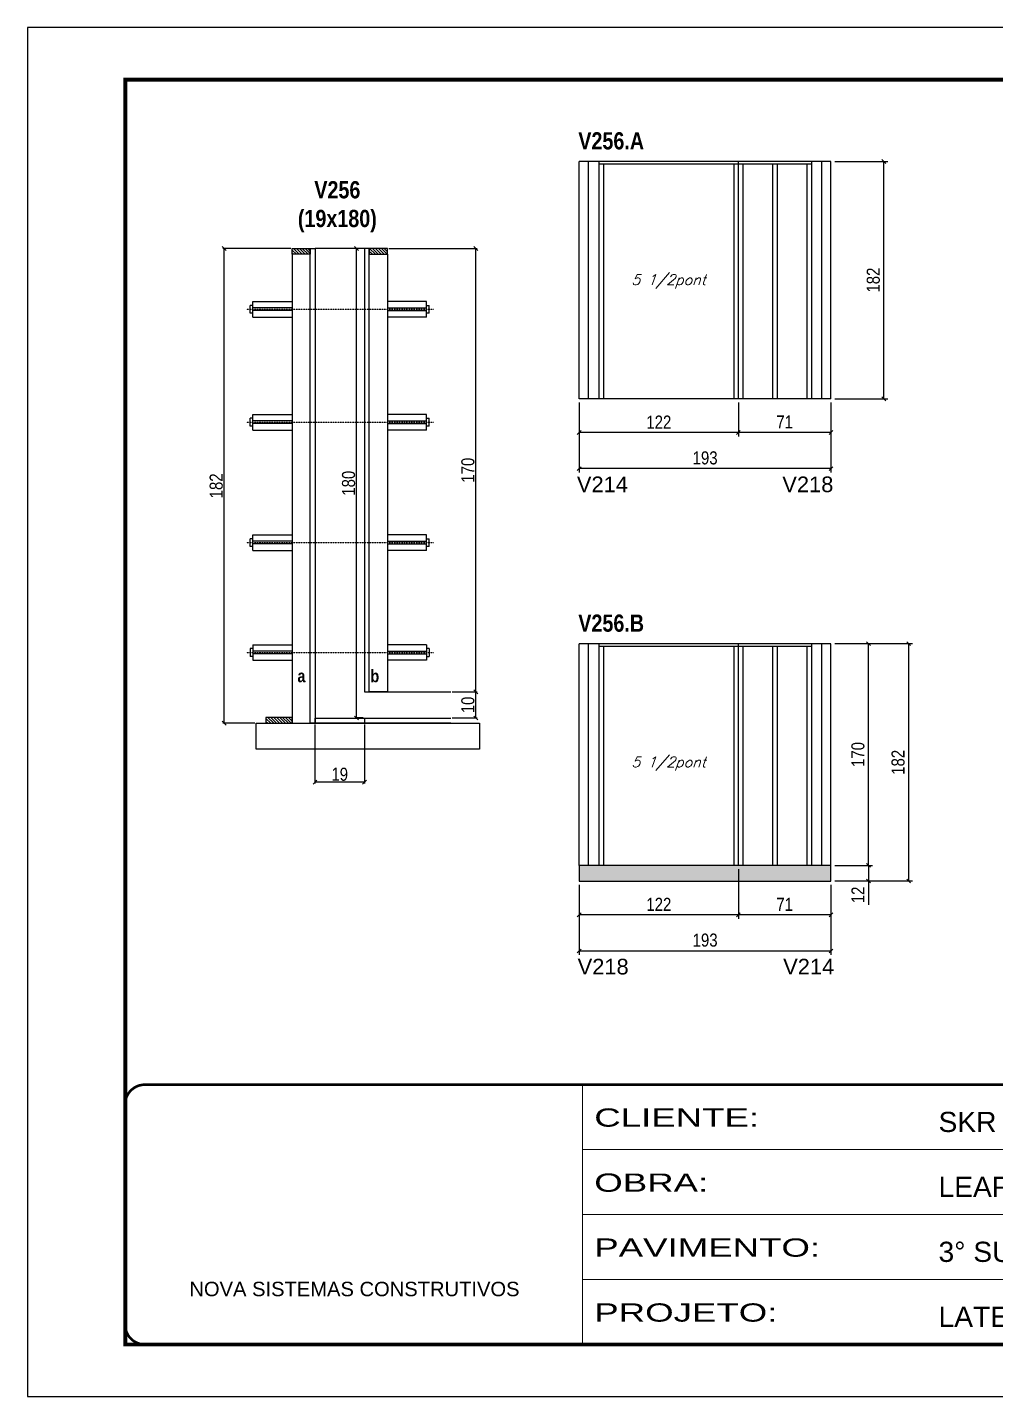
# Model space of a CAD drawing. Extents: x 3309 to 9590, y -2522 to 15424.
# Drawn here: x 8078 to 8820, y 7815 to 8865 of the extents above; entities that cross this region are included whole.
import ezdxf

# ---------------------------------------------------------------- set-up
doc = ezdxf.new("R2010")
doc.units = 0
for name, pattern in [('CONTINUO', [0]), ('DASHED', [0.75, 0.5, -0.25]), ('HIDDEN', [0.375, 0.25, -0.125])]:
    doc.linetypes.add(name, pattern=pattern)
for name, color, linetype in [('5', 5, 'Continuous'), ('COTA', 241, 'Continuous'), ('detalhes', 4, 'Continuous'), ('NOMENCLATURA', 7, 'Continuous'), ('Painéis', 200, 'Continuous'), ('SARR_2.2x10', 60, 'Continuous'), ('SARR_2.2x7', 40, 'Continuous'), ('SARR_3.5x7', 81, 'Continuous'), ('TENSOR', 3, 'Continuous'), ('texto', 7, 'Continuous')]:
    doc.layers.add(name, color=color, linetype=linetype)
for name, color, linetype, lineweight in [('CONCRETO', 251, 'Continuous', 25), ('Folhas', 255, 'Continuous', 9), ('SARRAFO DE PRESSAO', 251, 'DASHED', 9)]:
    doc.layers.add(name, color=color, linetype=linetype, lineweight=lineweight)
doc.layers.add('Laje_Perimetro', color=7, linetype='Continuous', plot=False)
doc.styles.add('ARIAL', font='arial.ttf')
doc.styles.add('COTA TECNICA', font='techl___.ttf', dxfattribs={"height": 10})
doc.styles.add('COTA TECNICA 2X', font='techl___.ttf', dxfattribs={"height": 10})
doc.styles.add('Romans', font='romans.shx')
doc.styles.get("Standard").update_dxf_attribs({"font": 'arial.ttf'})
doc.styles.add('TECNICA', font='techb___.ttf', dxfattribs={"height": 10})
doc.styles.add('Tecnologia', font='')
doc.styles.get('Tecnologia').set_extended_font_data('Forgotten Futurist')
doc.dimstyles.new('PAINEL', dxfattribs={"dimtxt": 10, "dimasz": 3, "dimexe": 3, "dimexo": 3, "dimgap": 3, "dimtad": 1, "dimdec": 1, "dimzin": 12, "dimdsep": 46, "dimtxsty": 'COTA TECNICA', "dimblk1": 'OBLIQUE', "dimblk2": 'OBLIQUE', "dimsah": 1, "dimcen": 0.9, "dimclrd": 4, "dimclre": 4, "dimclrt": 240, "dimadec": 1, "dimazin": 3, "dimtfac": 1, "dimtdec": 1, "dimtmove": 0, "dimatfit": 3, "dimfxl": 1, "dimtolj": 1, "dimtzin": 12, "dimarcsym": 0})
doc.dimstyles.new('SECAO', dxfattribs={"dimscale": 0.333333, "dimtxt": 5, "dimasz": 9, "dimexe": 3, "dimexo": 3, "dimgap": 3, "dimtad": 1, "dimdec": 1, "dimlfac": 0.5, "dimzin": 12, "dimdsep": 46, "dimtxsty": 'COTA TECNICA 2X', "dimblk1": 'OBLIQUE', "dimblk2": 'OBLIQUE', "dimsah": 1, "dimcen": 0.9, "dimclrd": 4, "dimclre": 4, "dimclrt": 240, "dimadec": 1, "dimazin": 3, "dimtfac": 1, "dimtdec": 1, "dimtmove": 0, "dimatfit": 3, "dimfxl": 1, "dimtolj": 1, "dimtzin": 12, "dimarcsym": 0})
pattern_1 = [(135, (41468.3787, -114821.2059), (-1.122532015, -1.122532015), [])]

# ---------------------------------------------------------------- blocks, each defined once
blk = doc.blocks.new('9999999999')
at = {"color": 30, "linetype": 'CONTINUO'}
for p, q in [((98564.6, 34230.2), (98564.6, 34429.4)), ((98564.6, 34379.6), (99584, 34379.6)), ((98564.6, 34329.8), (99488, 34329.8)), ((99584, 34329.8), (99488, 34329.8)), ((99488, 34329.8), (99488, 34230.2)), ((98564.6, 34280), (99488, 34280))]:
    blk.add_line(p, q, dxfattribs=at)
at = {"color": 30, "linetype": 'CONTINUO', "const_width": 2}
blk.add_lwpolyline([(99584, 34230.2), (99584, 34414.4, 0.414214), (99569, 34429.4), (98229, 34429.4, 0.414214), (98214, 34414.4), (98214, 34245.2, 0.414214), (98229, 34230.2), (99584, 34230.2)], format="xyb", dxfattribs=at)
at = {"layer": 'Folhas'}
blk.add_lwpolyline([(98139, 34190.2), (99624, 34190.2), (99624, 35240.2), (98139, 35240.2)], close=True, dxfattribs=at)
at = {"layer": 'Folhas', "color": 30, "const_width": 3}
blk.add_lwpolyline([(98214, 34230.2), (99584, 34230.2), (99584, 35200.2), (98214, 35200.2)], close=True, dxfattribs=at)
at = {"color": 7, "linetype": 'Continuous', "ltscale": 5, "style": 'ARIAL'}
for s, height, p in [('SKR', 15.48, (98837.7, 34393.1)), ('LEAF LOEFGREN', 15.483, (98837.7, 34343.3)), ('3° SUBSOLO', 15.48, (98837.7, 34293.5)), ('NOVA SISTEMAS CONSTRUTIVOS', 11.059, (98263.2, 34267.2)), ('LATERAIS DE VIGAS', 15.483, (98837.7, 34243.7))]:
    blk.add_text(s, height=height, dxfattribs=at).set_placement(p)
at = {"layer": 'Folhas', "color": 7, "style": 'Tecnologia', "width": 1.5}
for s, p in [('CLIENTE:', (98573.7, 34397.2)), ('OBRA:', (98573.7, 34347.3)), ('PAVIMENTO:', (98573.7, 34297.5)), ('PROJETO:', (98573.7, 34247.7))]:
    blk.add_text(s, height=14, dxfattribs=at).set_placement(p)
blk = doc.blocks.new('_Oblique')
at = {"color": 0, "linetype": 'ByBlock', "lineweight": -2}
blk.add_line((-0.5, -0.5), (0.5, 0.5), dxfattribs=at)
blk = doc.blocks.new('*D741')
at = {"layer": 'COTA', "color": 4, "lineweight": -2, "transparency": 16777216}
for p, q in [((8335.4, 8695.4), (8329.3, 8695.4)), ((8330.3, 8335.4), (8330.3, 8695.4)), ((8335.4, 8335.4), (8329.3, 8335.4))]:
    blk.add_line(p, q, dxfattribs=at)
at = {"layer": 'Defpoints', "color": 0, "transparency": 16777216}
for p in [(8330.3, 8695.4), (8336.4, 8695.4), (8336.4, 8335.4)]:
    blk.add_point(p, dxfattribs=at)
at = {"layer": 'COTA', "color": 4, "lineweight": -2, "transparency": 16777216, "xscale": 3, "yscale": 3, "zscale": 3}
for p, rotation in [((8330.3, 8695.4), 90), ((8330.3, 8335.4), 270)]:
    blk.add_blockref('_Oblique', p, dxfattribs=dict(at, rotation=rotation))
at = {"layer": 'COTA', "color": 240, "transparency": 16777216, "insert": (8324.2, 8515.4), "char_height": 10, "attachment_point": 5, "rotation": 90, "style": 'COTA TECNICA 2X'}
blk.add_mtext('\\A1;180', dxfattribs=at)
blk = doc.blocks.new('*D738')
at = {"layer": 'COTA', "color": 4, "lineweight": -2, "transparency": 16777216}
for p, q in [((8403.7, 8355.4), (8422.8, 8355.4)), ((8421.8, 8335.4), (8421.8, 8355.4)), ((8403.7, 8335.4), (8422.8, 8335.4))]:
    blk.add_line(p, q, dxfattribs=at)
at = {"layer": 'Defpoints', "color": 0, "transparency": 16777216}
for p in [(8402.7, 8355.4), (8421.8, 8355.4), (8402.7, 8335.4)]:
    blk.add_point(p, dxfattribs=at)
at = {"layer": 'COTA', "color": 4, "lineweight": -2, "transparency": 16777216, "xscale": 3, "yscale": 3, "zscale": 3}
for p, rotation in [((8421.8, 8355.4), 90), ((8421.8, 8335.4), 270)]:
    blk.add_blockref('_Oblique', p, dxfattribs=dict(at, rotation=rotation))
at = {"layer": 'COTA', "color": 240, "transparency": 16777216, "insert": (8415.7, 8345.4), "char_height": 10, "attachment_point": 5, "rotation": 90, "style": 'COTA TECNICA 2X'}
blk.add_mtext('\\A1;10', dxfattribs=at)
blk = doc.blocks.new('*D739')
at = {"layer": 'COTA', "color": 4, "lineweight": -2, "transparency": 16777216}
for p, q in [((8355, 8695.4), (8422.8, 8695.4)), ((8421.8, 8355.4), (8421.8, 8695.4)), ((8403.7, 8355.4), (8422.8, 8355.4))]:
    blk.add_line(p, q, dxfattribs=at)
at = {"layer": 'Defpoints', "color": 0, "transparency": 16777216}
for p in [(8354, 8695.4), (8421.8, 8695.4), (8402.7, 8355.4)]:
    blk.add_point(p, dxfattribs=at)
at = {"layer": 'COTA', "color": 4, "lineweight": -2, "transparency": 16777216, "xscale": 3, "yscale": 3, "zscale": 3}
for p, rotation in [((8421.8, 8695.4), 90), ((8421.8, 8355.4), 270)]:
    blk.add_blockref('_Oblique', p, dxfattribs=dict(at, rotation=rotation))
at = {"layer": 'COTA', "color": 240, "transparency": 16777216, "insert": (8415.7, 8525.4), "char_height": 10, "attachment_point": 5, "rotation": 90, "style": 'COTA TECNICA 2X'}
blk.add_mtext('\\A1;170', dxfattribs=at)
blk = doc.blocks.new('*D740')
at = {"layer": 'COTA', "color": 4, "lineweight": -2, "transparency": 16777216}
for p, q in [((8279.8, 8695.4), (8227.8, 8695.4)), ((8228.8, 8331.4), (8228.8, 8695.4)), ((8252.3, 8331.4), (8227.8, 8331.4))]:
    blk.add_line(p, q, dxfattribs=at)
at = {"layer": 'Defpoints', "color": 0, "transparency": 16777216}
for p in [(8228.8, 8695.4), (8280.8, 8695.4), (8253.3, 8331.4)]:
    blk.add_point(p, dxfattribs=at)
at = {"layer": 'COTA', "color": 4, "lineweight": -2, "transparency": 16777216, "xscale": 3, "yscale": 3, "zscale": 3}
for p, rotation in [((8228.8, 8695.4), 90), ((8228.8, 8331.4), 270)]:
    blk.add_blockref('_Oblique', p, dxfattribs=dict(at, rotation=rotation))
at = {"layer": 'COTA', "color": 240, "transparency": 16777216, "insert": (8222.7, 8513.4), "char_height": 10, "attachment_point": 5, "rotation": 90, "style": 'COTA TECNICA 2X'}
blk.add_mtext('\\A1;182', dxfattribs=at)
blk = doc.blocks.new('*D737')
at = {"layer": 'COTA', "color": 4, "lineweight": -2, "transparency": 16777216}
for p, q in [((8298.4, 8330.4), (8298.4, 8285.1)), ((8336.4, 8330.4), (8336.4, 8285.1)), ((8336.4, 8286.1), (8298.4, 8286.1))]:
    blk.add_line(p, q, dxfattribs=at)
at = {"layer": 'Defpoints', "color": 0, "transparency": 16777216}
for p in [(8298.4, 8331.4), (8336.4, 8331.4), (8298.4, 8286.1)]:
    blk.add_point(p, dxfattribs=at)
at = {"layer": 'COTA', "color": 4, "lineweight": -2, "transparency": 16777216, "xscale": 3, "yscale": 3, "zscale": 3, "rotation": 180}
blk.add_blockref('_Oblique', (8298.4, 8286.1), dxfattribs=at)
at = {"layer": 'COTA', "color": 4, "lineweight": -2, "transparency": 16777216, "xscale": 3, "yscale": 3, "zscale": 3}
blk.add_blockref('_Oblique', (8336.4, 8286.1), dxfattribs=at)
at = {"layer": 'COTA', "color": 240, "transparency": 16777216, "insert": (8317.4, 8292.2), "char_height": 10, "attachment_point": 5, "style": 'COTA TECNICA 2X'}
blk.add_mtext('\\A1;19', dxfattribs=at)
blk = doc.blocks.new('*D742')
at = {"layer": 'COTA', "color": 4, "linetype": 'ByBlock', "lineweight": -2, "transparency": 16777216}
for p, q in [((8623.1, 8577.2), (8623.1, 8551.3)), ((8694.1, 8577.2), (8694.1, 8551.3)), ((8694.1, 8554.3), (8623.1, 8554.3))]:
    blk.add_line(p, q, dxfattribs=at)
at = {"layer": 'Defpoints', "color": 0, "linetype": 'ByBlock', "transparency": 16777216}
for p in [(8623.1, 8580.2), (8694.1, 8580.2), (8623.1, 8554.3)]:
    blk.add_point(p, dxfattribs=at)
at = {"layer": 'COTA', "color": 4, "linetype": 'ByBlock', "lineweight": -2, "transparency": 16777216, "xscale": 3, "yscale": 3, "zscale": 3, "rotation": 180}
blk.add_blockref('_Oblique', (8623.1, 8554.3), dxfattribs=at)
at = {"layer": 'COTA', "color": 4, "linetype": 'ByBlock', "lineweight": -2, "transparency": 16777216, "xscale": 3, "yscale": 3, "zscale": 3}
blk.add_blockref('_Oblique', (8694.1, 8554.3), dxfattribs=at)
at = {"layer": 'COTA', "color": 240, "linetype": 'ByBlock', "transparency": 16777216, "insert": (8658.6, 8562.4), "char_height": 10, "attachment_point": 5, "style": 'COTA TECNICA'}
blk.add_mtext('\\A1;71', dxfattribs=at)
blk = doc.blocks.new('*D743')
at = {"layer": 'COTA', "color": 4, "linetype": 'ByBlock', "lineweight": -2, "transparency": 16777216}
for p, q in [((8501.1, 8577.2), (8501.1, 8551.3)), ((8623.1, 8577.2), (8623.1, 8551.3)), ((8623.1, 8554.3), (8501.1, 8554.3))]:
    blk.add_line(p, q, dxfattribs=at)
at = {"layer": 'Defpoints', "color": 0, "linetype": 'ByBlock', "transparency": 16777216}
for p in [(8501.1, 8580.2), (8623.1, 8580.2), (8501.1, 8554.3)]:
    blk.add_point(p, dxfattribs=at)
at = {"layer": 'COTA', "color": 4, "linetype": 'ByBlock', "lineweight": -2, "transparency": 16777216, "xscale": 3, "yscale": 3, "zscale": 3, "rotation": 180}
blk.add_blockref('_Oblique', (8501.1, 8554.3), dxfattribs=at)
at = {"layer": 'COTA', "color": 4, "linetype": 'ByBlock', "lineweight": -2, "transparency": 16777216, "xscale": 3, "yscale": 3, "zscale": 3}
blk.add_blockref('_Oblique', (8623.1, 8554.3), dxfattribs=at)
at = {"layer": 'COTA', "color": 240, "linetype": 'ByBlock', "transparency": 16777216, "insert": (8562.1, 8562.3), "char_height": 10, "attachment_point": 5, "style": 'COTA TECNICA'}
blk.add_mtext('\\A1;122', dxfattribs=at)
blk = doc.blocks.new('*D744')
at = {"layer": 'COTA', "color": 4, "linetype": 'ByBlock', "lineweight": -2, "transparency": 16777216}
for p, q in [((8501.1, 8577.2), (8501.1, 8523.6)), ((8694.1, 8577.2), (8694.1, 8523.6)), ((8694.1, 8526.6), (8501.1, 8526.6))]:
    blk.add_line(p, q, dxfattribs=at)
at = {"layer": 'Defpoints', "color": 0, "linetype": 'ByBlock', "transparency": 16777216}
for p in [(8501.1, 8580.2), (8694.1, 8580.2), (8501.1, 8526.6)]:
    blk.add_point(p, dxfattribs=at)
at = {"layer": 'COTA', "color": 4, "linetype": 'ByBlock', "lineweight": -2, "transparency": 16777216, "xscale": 3, "yscale": 3, "zscale": 3, "rotation": 180}
blk.add_blockref('_Oblique', (8501.1, 8526.6), dxfattribs=at)
at = {"layer": 'COTA', "color": 4, "linetype": 'ByBlock', "lineweight": -2, "transparency": 16777216, "xscale": 3, "yscale": 3, "zscale": 3}
blk.add_blockref('_Oblique', (8694.1, 8526.6), dxfattribs=at)
at = {"layer": 'COTA', "color": 240, "linetype": 'ByBlock', "transparency": 16777216, "insert": (8597.6, 8534.8), "char_height": 10, "attachment_point": 5, "style": 'COTA TECNICA'}
blk.add_mtext('\\A1;193', dxfattribs=at)
blk = doc.blocks.new('*D745')
at = {"layer": 'COTA', "color": 4, "lineweight": -2, "transparency": 16777216}
for p, q in [((8697.1, 8762.2), (8737.7, 8762.2)), ((8734.7, 8580.2), (8734.7, 8762.2)), ((8697.1, 8580.2), (8737.7, 8580.2))]:
    blk.add_line(p, q, dxfattribs=at)
at = {"layer": 'Defpoints', "color": 0, "transparency": 16777216}
for p in [(8694.1, 8762.2), (8734.7, 8762.2), (8694.1, 8580.2)]:
    blk.add_point(p, dxfattribs=at)
at = {"layer": 'COTA', "color": 4, "lineweight": -2, "transparency": 16777216, "xscale": 3, "yscale": 3, "zscale": 3}
for p, rotation in [((8734.7, 8762.2), 90), ((8734.7, 8580.2), 270)]:
    blk.add_blockref('_Oblique', p, dxfattribs=dict(at, rotation=rotation))
at = {"layer": 'COTA', "color": 240, "transparency": 16777216, "insert": (8726.6, 8671.2), "char_height": 10, "attachment_point": 5, "rotation": 90, "style": 'COTA TECNICA'}
blk.add_mtext('\\A1;182', dxfattribs=at)
blk = doc.blocks.new('*D746')
at = {"layer": 'COTA', "color": 4, "linetype": 'ByBlock', "lineweight": -2, "transparency": 16777216}
for p, q in [((8623.1, 8219.4), (8623.1, 8181.4)), ((8694.1, 8207.4), (8694.1, 8181.4)), ((8694.1, 8184.4), (8623.1, 8184.4))]:
    blk.add_line(p, q, dxfattribs=at)
at = {"layer": 'Defpoints', "color": 0, "linetype": 'ByBlock', "transparency": 16777216}
for p in [(8623.1, 8222.4), (8694.1, 8210.4), (8623.1, 8184.4)]:
    blk.add_point(p, dxfattribs=at)
at = {"layer": 'COTA', "color": 4, "linetype": 'ByBlock', "lineweight": -2, "transparency": 16777216, "xscale": 3, "yscale": 3, "zscale": 3, "rotation": 180}
blk.add_blockref('_Oblique', (8623.1, 8184.4), dxfattribs=at)
at = {"layer": 'COTA', "color": 4, "linetype": 'ByBlock', "lineweight": -2, "transparency": 16777216, "xscale": 3, "yscale": 3, "zscale": 3}
blk.add_blockref('_Oblique', (8694.1, 8184.4), dxfattribs=at)
at = {"layer": 'COTA', "color": 240, "linetype": 'ByBlock', "transparency": 16777216, "insert": (8658.6, 8192.5), "char_height": 10, "attachment_point": 5, "style": 'COTA TECNICA'}
blk.add_mtext('\\A1;71', dxfattribs=at)
blk = doc.blocks.new('*D747')
at = {"layer": 'COTA', "color": 4, "linetype": 'ByBlock', "lineweight": -2, "transparency": 16777216}
for p, q in [((8623.1, 8219.4), (8623.1, 8181.4)), ((8501.1, 8207.4), (8501.1, 8181.4)), ((8623.1, 8184.4), (8501.1, 8184.4))]:
    blk.add_line(p, q, dxfattribs=at)
at = {"layer": 'Defpoints', "color": 0, "linetype": 'ByBlock', "transparency": 16777216}
for p in [(8623.1, 8222.4), (8501.1, 8210.4), (8501.1, 8184.4)]:
    blk.add_point(p, dxfattribs=at)
at = {"layer": 'COTA', "color": 4, "linetype": 'ByBlock', "lineweight": -2, "transparency": 16777216, "xscale": 3, "yscale": 3, "zscale": 3, "rotation": 180}
blk.add_blockref('_Oblique', (8501.1, 8184.4), dxfattribs=at)
at = {"layer": 'COTA', "color": 4, "linetype": 'ByBlock', "lineweight": -2, "transparency": 16777216, "xscale": 3, "yscale": 3, "zscale": 3}
blk.add_blockref('_Oblique', (8623.1, 8184.4), dxfattribs=at)
at = {"layer": 'COTA', "color": 240, "linetype": 'ByBlock', "transparency": 16777216, "insert": (8562.1, 8192.5), "char_height": 10, "attachment_point": 5, "style": 'COTA TECNICA'}
blk.add_mtext('\\A1;122', dxfattribs=at)
blk = doc.blocks.new('*D749')
at = {"layer": 'COTA', "color": 4, "linetype": 'ByBlock', "lineweight": -2, "transparency": 16777216}
for p, q in [((8501.1, 8207.4), (8501.1, 8153.7)), ((8694.1, 8207.4), (8694.1, 8153.7)), ((8694.1, 8156.7), (8501.1, 8156.7))]:
    blk.add_line(p, q, dxfattribs=at)
at = {"layer": 'Defpoints', "color": 0, "linetype": 'ByBlock', "transparency": 16777216}
for p in [(8501.1, 8210.4), (8694.1, 8210.4), (8501.1, 8156.7)]:
    blk.add_point(p, dxfattribs=at)
at = {"layer": 'COTA', "color": 4, "linetype": 'ByBlock', "lineweight": -2, "transparency": 16777216, "xscale": 3, "yscale": 3, "zscale": 3, "rotation": 180}
blk.add_blockref('_Oblique', (8501.1, 8156.7), dxfattribs=at)
at = {"layer": 'COTA', "color": 4, "linetype": 'ByBlock', "lineweight": -2, "transparency": 16777216, "xscale": 3, "yscale": 3, "zscale": 3}
blk.add_blockref('_Oblique', (8694.1, 8156.7), dxfattribs=at)
at = {"layer": 'COTA', "color": 240, "linetype": 'ByBlock', "transparency": 16777216, "insert": (8597.6, 8165), "char_height": 10, "attachment_point": 5, "style": 'COTA TECNICA'}
blk.add_mtext('\\A1;193', dxfattribs=at)
blk = doc.blocks.new('*D748')
at = {"layer": 'COTA', "color": 4, "lineweight": -2, "transparency": 16777216}
for p, q in [((8697.1, 8392.4), (8725.9, 8392.4)), ((8722.9, 8222.4), (8722.9, 8392.4)), ((8697.1, 8222.4), (8725.9, 8222.4))]:
    blk.add_line(p, q, dxfattribs=at)
at = {"layer": 'Defpoints', "color": 0, "transparency": 16777216}
for p in [(8694.1, 8392.4), (8722.9, 8392.4), (8694.1, 8222.4)]:
    blk.add_point(p, dxfattribs=at)
at = {"layer": 'COTA', "color": 4, "lineweight": -2, "transparency": 16777216, "xscale": 3, "yscale": 3, "zscale": 3}
for p, rotation in [((8722.9, 8392.4), 90), ((8722.9, 8222.4), 270)]:
    blk.add_blockref('_Oblique', p, dxfattribs=dict(at, rotation=rotation))
at = {"layer": 'COTA', "color": 240, "transparency": 16777216, "insert": (8714.8, 8307.4), "char_height": 10, "attachment_point": 5, "rotation": 90, "style": 'COTA TECNICA'}
blk.add_mtext('\\A1;170', dxfattribs=at)
blk = doc.blocks.new('*D750')
at = {"layer": 'COTA', "color": 4, "lineweight": -2, "transparency": 16777216}
for p, q in [((8697.1, 8222.4), (8725.9, 8222.4)), ((8722.9, 8222.4), (8722.9, 8210.4)), ((8697.1, 8210.4), (8725.9, 8210.4)), ((8722.9, 8210.4), (8722.9, 8192))]:
    blk.add_line(p, q, dxfattribs=at)
at = {"layer": 'Defpoints', "color": 0, "transparency": 16777216}
for p in [(8694.1, 8222.4), (8694.1, 8210.4), (8722.9, 8210.4)]:
    blk.add_point(p, dxfattribs=at)
at = {"layer": 'COTA', "color": 4, "lineweight": -2, "transparency": 16777216, "xscale": 3, "yscale": 3, "zscale": 3}
for p, rotation in [((8722.9, 8222.4), 90), ((8722.9, 8210.4), 270)]:
    blk.add_blockref('_Oblique', p, dxfattribs=dict(at, rotation=rotation))
at = {"layer": 'COTA', "color": 240, "transparency": 16777216, "insert": (8714.8, 8199.7), "char_height": 10, "attachment_point": 5, "rotation": 90, "style": 'COTA TECNICA'}
blk.add_mtext('\\A1;12', dxfattribs=at)
blk = doc.blocks.new('*D751')
at = {"layer": 'COTA', "color": 4, "lineweight": -2, "transparency": 16777216}
for p, q in [((8697.1, 8392.4), (8756.7, 8392.4)), ((8753.7, 8210.4), (8753.7, 8392.4)), ((8697.1, 8210.4), (8756.7, 8210.4))]:
    blk.add_line(p, q, dxfattribs=at)
at = {"layer": 'Defpoints', "color": 0, "transparency": 16777216}
for p in [(8694.1, 8392.4), (8753.7, 8392.4), (8694.1, 8210.4)]:
    blk.add_point(p, dxfattribs=at)
at = {"layer": 'COTA', "color": 4, "lineweight": -2, "transparency": 16777216, "xscale": 3, "yscale": 3, "zscale": 3}
for p, rotation in [((8753.7, 8392.4), 90), ((8753.7, 8210.4), 270)]:
    blk.add_blockref('_Oblique', p, dxfattribs=dict(at, rotation=rotation))
at = {"layer": 'COTA', "color": 240, "transparency": 16777216, "insert": (8745.6, 8301.4), "char_height": 10, "attachment_point": 5, "rotation": 90, "style": 'COTA TECNICA'}
blk.add_mtext('\\A1;182', dxfattribs=at)

msp = doc.modelspace()

# ---------------------------------------------------------------- hatches: boundary and pattern name
at = {"layer": 'COTA'}
h = msp.add_hatch(dxfattribs=at)
h.set_pattern_fill('AR-CONC', color=256, scale=0.03)
h.set_pattern_definition([(50, (-49.6756, 0), (5.46554, -0.4781726), [0.5715, -6.2865]), (355, (-49.6756, 0), (-1.0573026, 5.7317054), [0.4572, -5.0292175]), (100.451445, (-49.22, -0.04), (4.4082374, 5.2535326), [0.4857003, -5.3427073]), (46.1842, (-49.6756, 1.524), (8.1323712, -1.26127), [0.85725, -9.42975]), (96.63556, (-48.998, 1.419), (7.122124, 7.422784), [0.7285507, -8.014068]), (351.18415, (-49.676, 1.524), (7.122124, 7.422784), [0.685799, -7.543792]), (21, (-48.9136, 1.143), (4.5484317, -3.067956), [0.5715, -6.2865]), (326, (-48.9136, 1.143), (1.8540609, 5.525639), [0.4572, -5.0292]), (71.451445, (-48.5346, 0.8873), (6.4024926, 2.457683), [0.4857003, -5.342698]), (37.5, (-49.6756, 0), (0.0926581, 2.53665117), [0, -4.96824, 0, -5.1054, 0, -5.04825]), (7.5, (-49.6756, 0), (2.0045899, 3.00541724), [0, -2.91084, 0, -4.85394, 0, -1.92405]), (327.5, (-51.3749, 0), (4.06771786, -0.17186232), [0, -1.905, 0, -5.9436, 0, -7.8867]), (317.5, (-52.137, 0), (4.4438754, 0.7627947), [0, -2.4765, 0, -3.94716, 0, -5.6007])])
h.paths.add_polyline_path([(8501.07, 8222.35), (8501.07, 8210.35), (8694.07, 8210.35), (8694.07, 8222.35)])
at = {"layer": 'SARR_2.2x10'}
h = msp.add_hatch(dxfattribs=at)
h.set_pattern_fill('ANSI31', color=256, scale=0.5, angle=90)
h.set_pattern_definition([(135, (41547.5787, -115180.8059), (-1.122532015, -1.122532015), [])])
h.paths.add_polyline_path([(8280.84, 8335.76), (8280.84, 8331.36), (8260.84, 8331.36), (8260.84, 8335.76)])
at = {"layer": 'SARR_2.2x7'}
h = msp.add_hatch(dxfattribs=at)
h.set_pattern_fill('ANSI31', color=256, scale=0.5, angle=90)
h.set_pattern_definition(pattern_1)
h.paths.add_polyline_path([(8294.84, 8695.36), (8294.84, 8690.96), (8280.84, 8690.96), (8280.84, 8695.36)])
h = msp.add_hatch(dxfattribs=at)
h.set_pattern_fill('ANSI31', color=256, scale=0.5, angle=90)
h.set_pattern_definition(pattern_1)
h.paths.add_polyline_path([(8340.04, 8695.36), (8340.04, 8690.96), (8354.04, 8690.96), (8354.04, 8695.36)])

# ---------------------------------------------------------------- linework, layer by layer
at = {"ltscale": 3}
for p, q in [((8250.84, 8642.8), (8250.84, 8654.8)), ((8250.84, 8654.8), (8280.84, 8654.8)), ((8384.04, 8654.8), (8354.04, 8654.8)), ((8384.04, 8642.8), (8384.04, 8654.8)), ((8248.84, 8645.8), (8248.84, 8651.8)), ((8250.84, 8651.8), (8248.84, 8651.8)), ((8250.84, 8645.8), (8248.84, 8645.8)), ((8280.84, 8649.8), (8250.84, 8649.8)), ((8280.84, 8647.8), (8250.84, 8647.8)), ((8250.84, 8642.8), (8280.84, 8642.8)), ((8354.04, 8649.8), (8384.04, 8649.8)), ((8354.04, 8647.8), (8384.04, 8647.8)), ((8384.04, 8642.8), (8354.04, 8642.8)), ((8384.04, 8651.8), (8386.04, 8651.8)), ((8386.04, 8645.8), (8384.04, 8645.8)), ((8386.04, 8645.8), (8386.04, 8651.8)), ((8250.84, 8556.21), (8250.84, 8568.21)), ((8250.84, 8568.21), (8280.84, 8568.21)), ((8384.04, 8568.21), (8354.04, 8568.21)), ((8384.04, 8556.21), (8384.04, 8568.21)), ((8248.84, 8559.21), (8248.84, 8565.21)), ((8250.84, 8565.21), (8248.84, 8565.21)), ((8250.84, 8559.21), (8248.84, 8559.21)), ((8280.84, 8563.21), (8250.84, 8563.21)), ((8280.84, 8561.21), (8250.84, 8561.21)), ((8354.04, 8563.21), (8384.04, 8563.21)), ((8354.04, 8561.21), (8384.04, 8561.21)), ((8384.04, 8565.21), (8386.04, 8565.21)), ((8386.04, 8559.21), (8384.04, 8559.21)), ((8386.04, 8559.21), (8386.04, 8565.21)), ((8250.84, 8556.21), (8280.84, 8556.21)), ((8384.04, 8556.21), (8354.04, 8556.21)), ((8250.84, 8463.89), (8250.84, 8475.89)), ((8250.84, 8475.89), (8280.84, 8475.89)), ((8384.04, 8475.89), (8354.04, 8475.89)), ((8384.04, 8463.89), (8384.04, 8475.89)), ((8248.84, 8466.89), (8248.84, 8472.89)), ((8250.84, 8472.89), (8248.84, 8472.89)), ((8250.84, 8466.89), (8248.84, 8466.89)), ((8280.84, 8470.89), (8250.84, 8470.89)), ((8280.84, 8468.89), (8250.84, 8468.89)), ((8250.84, 8463.89), (8280.84, 8463.89)), ((8354.04, 8470.89), (8384.04, 8470.89)), ((8354.04, 8468.89), (8384.04, 8468.89)), ((8384.04, 8463.89), (8354.04, 8463.89)), ((8384.04, 8472.89), (8386.04, 8472.89)), ((8386.04, 8466.89), (8384.04, 8466.89)), ((8386.04, 8466.89), (8386.04, 8472.89)), ((8250.84, 8391.61), (8250.84, 8379.61)), ((8250.84, 8391.61), (8280.84, 8391.61)), ((8384.04, 8391.61), (8354.04, 8391.61)), ((8384.04, 8391.61), (8384.04, 8379.61)), ((8248.84, 8388.61), (8248.84, 8382.61)), ((8250.84, 8388.61), (8248.84, 8388.61)), ((8250.84, 8382.61), (8248.84, 8382.61)), ((8280.84, 8386.61), (8250.84, 8386.61)), ((8280.84, 8384.61), (8250.84, 8384.61)), ((8250.84, 8379.61), (8280.84, 8379.61)), ((8354.04, 8386.61), (8384.04, 8386.61)), ((8354.04, 8384.61), (8384.04, 8384.61)), ((8384.04, 8379.61), (8354.04, 8379.61)), ((8386.04, 8388.61), (8384.04, 8388.61)), ((8384.04, 8382.61), (8386.04, 8382.61)), ((8386.04, 8388.61), (8386.04, 8382.61))]:
    msp.add_line(p, q, dxfattribs=at)
at = {"layer": 'CONCRETO', "linetype": 'Continuous'}
for p, q in [((8336.44, 8695.36), (8298.44, 8695.36)), ((8298.44, 8695.36), (8298.44, 8335.36)), ((8336.44, 8695.36), (8336.44, 8355.36)), ((8336.44, 8355.36), (8402.69, 8355.36))]:
    msp.add_line(p, q, dxfattribs=at)
at = {"layer": 'CONCRETO', "linetype": 'Continuous', "elevation": 0}
msp.add_lwpolyline([(8424.54, 8311.36), (8253.3, 8311.36), (8253.3, 8331.36), (8424.54, 8331.36)], close=True, dxfattribs=at)
at = {"layer": 'COTA'}
for p, q in [((8501.07, 8222.35), (8501.07, 8210.35)), ((8694.07, 8210.35), (8694.07, 8222.35)), ((8501.07, 8210.35), (8694.07, 8210.35))]:
    msp.add_line(p, q, dxfattribs=at)
at = {"layer": 'Laje_Perimetro'}
msp.add_lwpolyline([(9562.87, 8864.98), (8077.87, 8864.98), (8077.87, 7814.98), (9562.87, 7814.98)], close=True, dxfattribs=at)
at = {"layer": 'Painéis', "linetype": 'ByBlock'}
for p, q in [((8694.07, 8762.2), (8501.07, 8762.2)), ((8501.07, 8580.2), (8501.07, 8762.2)), ((8623.07, 8580.2), (8623.07, 8762.2)), ((8694.07, 8580.2), (8694.07, 8762.2)), ((8694.07, 8580.2), (8501.07, 8580.2)), ((8694.07, 8392.35), (8501.07, 8392.35)), ((8501.07, 8222.35), (8501.07, 8392.35)), ((8623.07, 8222.35), (8623.07, 8392.35)), ((8694.07, 8222.35), (8694.07, 8392.35)), ((8694.07, 8222.35), (8501.07, 8222.35))]:
    msp.add_line(p, q, dxfattribs=at)
at = {"layer": 'Painéis', "linetype": 'Continuous'}
msp.add_line((8336.44, 8335.36), (8336.44, 8331.36), dxfattribs=at)
at = {"layer": 'Painéis', "linetype": 'Continuous', "elevation": 0}
for points in [[(8294.84, 8331.36), (8294.84, 8695.36), (8298.44, 8695.36), (8298.44, 8331.36)], [(8340.04, 8355.36), (8340.04, 8695.36), (8336.44, 8695.36), (8336.44, 8355.36)]]:
    msp.add_lwpolyline(points, close=True, dxfattribs=at)
msp.add_lwpolyline([(8402.69, 8331.36), (8298.44, 8331.36), (8298.44, 8335.36), (8402.69, 8335.36)], dxfattribs=at)
at = {"layer": 'SARR_2.2x10', "elevation": 0}
msp.add_lwpolyline([(8280.84, 8335.76), (8260.84, 8335.76), (8260.84, 8331.36), (8280.84, 8331.36)], close=True, dxfattribs=at)
at = {"layer": 'SARR_2.2x7', "linetype": 'Continuous'}
for p, q in [((8508.07, 8580.2), (8508.07, 8762.2)), ((8623.07, 8760), (8516.07, 8760)), ((8679.07, 8760), (8623.07, 8760)), ((8687.07, 8580.2), (8687.07, 8762.2)), ((8508.07, 8222.35), (8508.07, 8392.35)), ((8623.07, 8390.15), (8516.07, 8390.15)), ((8679.07, 8390.15), (8623.07, 8390.15)), ((8687.07, 8222.35), (8687.07, 8392.35))]:
    msp.add_line(p, q, dxfattribs=at)
at = {"layer": 'SARR_2.2x7'}
for points in [[(8280.84, 8695.36), (8294.84, 8695.36), (8294.84, 8690.96), (8280.84, 8690.96)], [(8354.04, 8695.36), (8340.04, 8695.36), (8340.04, 8690.96), (8354.04, 8690.96)]]:
    msp.add_lwpolyline(points, close=True, dxfattribs=at)
at = {"layer": 'SARR_3.5x7'}
for p, q in [((8516.07, 8762.2), (8516.07, 8580.2)), ((8519.57, 8760), (8519.57, 8580.2)), ((8619.57, 8760), (8619.57, 8580.2)), ((8626.57, 8760), (8626.57, 8580.2)), ((8649.36, 8760), (8649.36, 8580.2)), ((8652.86, 8760), (8652.86, 8580.2)), ((8675.57, 8760), (8675.57, 8580.2)), ((8679.07, 8762.2), (8679.07, 8580.2)), ((8516.07, 8392.35), (8516.07, 8222.35)), ((8519.57, 8390.15), (8519.57, 8222.35)), ((8619.57, 8390.15), (8619.57, 8222.35)), ((8626.57, 8390.15), (8626.57, 8222.35)), ((8649.36, 8390.15), (8649.36, 8222.35)), ((8652.86, 8390.15), (8652.86, 8222.35)), ((8675.57, 8390.15), (8675.57, 8222.35)), ((8679.07, 8392.35), (8679.07, 8222.35))]:
    msp.add_line(p, q, dxfattribs=at)
at = {"layer": 'SARR_3.5x7', "elevation": 0}
for points in [[(8294.84, 8690.96), (8280.84, 8690.96), (8280.84, 8331.36), (8294.84, 8331.36)], [(8340.04, 8690.96), (8354.04, 8690.96), (8354.04, 8355.36), (8340.04, 8355.36)]]:
    msp.add_lwpolyline(points, close=True, dxfattribs=at)
at = {"layer": 'TENSOR', "linetype": 'HIDDEN', "ltscale": 0.5}
for p, q in [((8245.84, 8648.8), (8389.34, 8648.8)), ((8245.84, 8562.21), (8389.34, 8562.21)), ((8245.84, 8469.89), (8389.34, 8469.89)), ((8245.84, 8385.61), (8389.34, 8385.61))]:
    msp.add_line(p, q, dxfattribs=at)

# ---------------------------------------------------------------- block references
at = {"layer": 'SARRAFO DE PRESSAO', "color": 6, "linetype": 'ByBlock'}
msp.add_blockref('9999999999', (-90061.11, -26375.22), dxfattribs=at)

# ---------------------------------------------------------------- texts
at = {"layer": '5', "linetype": 'Continuous'}
for s, rotation, p in [('V214', 0.00004, (8499.27, 8508.56)), ('V218', 0.00004, (8656.8, 8508.56)), ('V218', 359.99996, (8499.84, 8138.72)), ('V214', 359.99996, (8657.45, 8138.72))]:
    msp.add_text(s, height=12, rotation=rotation, dxfattribs=at).set_placement(p)
at = {"layer": 'detalhes', "style": 'TECNICA'}
for s, p in [('a', (8284.97, 8362.79)), ('b', (8340.94, 8362.78))]:
    msp.add_text(s, height=9.6, dxfattribs=at).set_placement(p)
at = {"layer": 'NOMENCLATURA', "style": 'TECNICA'}
for s, p in [('V256.A', (8500.35, 8771.39)), ('V256.B', (8500.35, 8401.54))]:
    msp.add_text(s, height=13.2, dxfattribs=at).set_placement(p)
at = {"layer": 'NOMENCLATURA', "insert": (8315.57, 8747.06), "char_height": 13.2, "attachment_point": 2, "style": 'TECNICA'}
msp.add_mtext_dynamic_manual_height_columns('V256\\P(19x180)', width=300.2766, gutter_width=1, heights=[0], dxfattribs=at)
at = {"layer": 'texto', "color": 2, "char_height": 8, "attachment_point": 5, "style": 'Romans'}
for insert in [(8569.57, 8670.2), (8569.57, 8300.35)]:
    msp.add_mtext('{\\Q19;\\C256;5 1/2pont}', dxfattribs=dict(at, insert=insert))

# ---------------------------------------------------------------- dimensions: what is measured, and where the dimension line sits
at = {"layer": 'COTA'}
for base, p1, p2, angle, dimstyle, picture, middle in [((8734.67, 8762.2), (8694.07, 8580.2), (8694.07, 8762.2), 90, 'PAINEL', '*D745', (8726.58, 8671.2)), ((8330.29, 8695.36), (8336.44, 8335.36), (8336.44, 8695.36), 90, 'SECAO', '*D741', (8324.17, 8515.36)), ((8722.89, 8392.35), (8694.07, 8222.35), (8694.07, 8392.35), 90, 'PAINEL', '*D748', (8714.79, 8307.35)), ((8753.69, 8392.35), (8694.07, 8210.35), (8694.07, 8392.35), 90, 'PAINEL', '*D751', (8745.6, 8301.35)), ((8421.79, 8355.36), (8402.69, 8335.36), (8402.69, 8355.36), 90, 'SECAO', '*D738', (8415.69, 8345.36)), ((8298.44, 8286.12), (8336.44, 8331.36), (8298.44, 8331.36), 180, 'SECAO', '*D737', (8317.44, 8292.2)), ((8722.89, 8210.35), (8694.07, 8222.35), (8694.07, 8210.35), 90, 'PAINEL', '*D750', (8714.83, 8199.69))]:
    dim = msp.add_linear_dim(base=base, p1=p1, p2=p2, angle=angle, dimstyle=dimstyle, dxfattribs=at)
    dim.commit()
    dim.dimension.update_dxf_attribs({"geometry": picture, "text_midpoint": middle})
for base, p1, p2, picture, middle in [((8228.77, 8695.36), (8253.3, 8331.36), (8280.84, 8695.36), '*D740', (8222.67, 8513.36)), ((8421.79, 8695.36), (8402.69, 8355.36), (8354.04, 8695.36), '*D739', (8415.69, 8525.36))]:
    dim = msp.add_linear_dim(base=base, p1=p1, p2=p2, angle=90, dimstyle='SECAO', override={"dimtmove": 1}, dxfattribs=at)
    dim.commit()
    dim.dimension.update_dxf_attribs({"geometry": picture, "text_midpoint": middle})
at = {"layer": 'COTA', "linetype": 'ByBlock'}
for base, p1, p2, picture, middle in [((8501.07, 8554.28), (8623.07, 8580.2), (8501.07, 8580.2), '*D743', (8562.07, 8562.34)), ((8501.07, 8184.44), (8623.07, 8222.35), (8501.07, 8210.35), '*D747', (8562.07, 8192.49))]:
    dim = msp.add_linear_dim(base=base, p1=p1, p2=p2, angle=180, dimstyle='PAINEL', override={"dimtmove": 1}, dxfattribs=at)
    dim.commit()
    dim.dimension.update_dxf_attribs({"geometry": picture, "text_midpoint": middle})
for base, p1, p2, picture, middle in [((8501.07, 8526.57), (8694.07, 8580.2), (8501.07, 8580.2), '*D744', (8597.57, 8534.82)), ((8623.07, 8554.28), (8694.07, 8580.2), (8623.07, 8580.2), '*D742', (8658.57, 8562.36)), ((8623.07, 8184.44), (8694.07, 8210.35), (8623.07, 8222.35), '*D746', (8658.57, 8192.51)), ((8501.07, 8156.73), (8694.07, 8210.35), (8501.07, 8210.35), '*D749', (8597.57, 8164.98))]:
    dim = msp.add_linear_dim(base=base, p1=p1, p2=p2, angle=180, dimstyle='PAINEL', dxfattribs=at)
    dim.commit()
    dim.dimension.update_dxf_attribs({"geometry": picture, "text_midpoint": middle})

doc.saveas('drawing.dxf')
